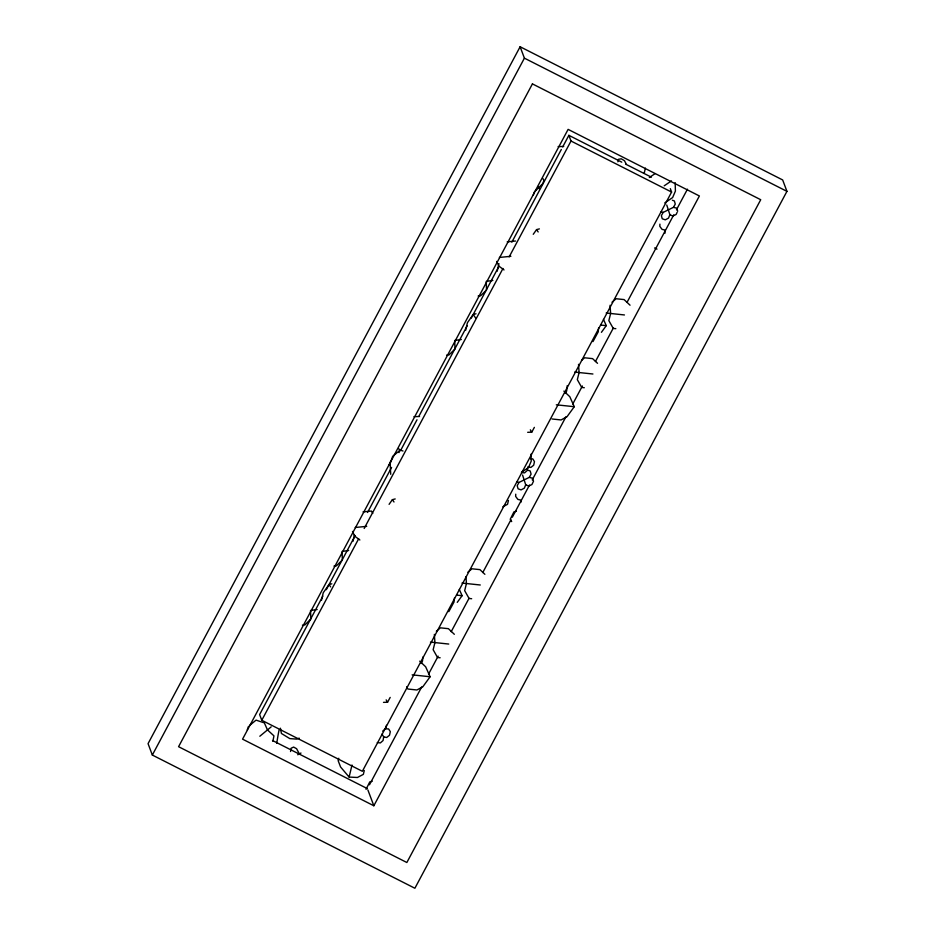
<?xml version="1.0" encoding="UTF-8"?>
<svg xmlns="http://www.w3.org/2000/svg" width="935" height="935" viewBox="0 0 935 935"><rect width="100%" height="100%" fill="white"/><g stroke="black" fill="none" stroke-linecap="round" stroke-linejoin="round"><path stroke-width="1.4" d="M515.746 494.183L515.641 496.392L517.873 499.395L521.075 500.178L520.83 502.34M659.923 224.131L659.818 226.34L662.05 229.356L665.253 230.127L664.867 233.376M422.936 656.978L422.491 661.045L421.182 663.464M454.468 597.921L454.013 602L448.788 611.654M567.264 385.571L566.657 390.994L565.359 393.413M598.634 327.881L598.19 331.948L592.965 341.602M290.551 751.53L291.065 748.269L293.613 747.065L296.582 748.701L299.364 753.89M382.041 734.08L383.666 736.885L383.069 740.52L380.37 742.928L377.272 742.577M527.644 468.049L527.246 470.48L524.547 472.888L521.45 472.537M272.903 741.315L273.943 735.857L267.48 729.919L264.348 722.895L256.061 720.125L249.587 725.466M321.476 600.317L323.253 592.743L329.026 584.539L331.843 583.814M353.009 541.271L354.482 534.949M465.653 330.277L467.43 322.692L473.192 314.499L476.008 313.774M497.186 271.22L498.951 263.647M338.75 758.262L338.166 760.693L340.574 766.981L349.117 777.067L357.439 777.488L363.353 774.367L364.276 770.522M349.117 777.067L352.004 765.017M508.453 500.47L507.53 504.327L502.796 506.817M617.871 161.79L618.491 159.289L621.284 158.821L624.463 160.691L626.018 163.695M382.695 731.135L385.454 728.832L386.471 725.244M247.249 729.931L248.5 726.366M389.135 465.081L390.304 461.89M399.011 452.587L399.783 450.46L398.614 448.519M533.312 195.041L534.481 191.85L542.791 183.611L543.96 180.42L542.791 178.468M522.572 475.05L525.715 484.774L524.325 488.163L521.099 489.882L518.083 488.83L517.195 485.686L519.007 482.437L529.292 477.376L531.092 474.138L530.215 470.983L528.193 470.293M666.749 204.999L669.892 214.723L668.502 218.112L665.276 219.83L662.249 218.778L661.372 215.634L663.184 212.397L673.457 207.336L675.269 204.087L674.38 200.943L672.37 200.242M677.162 212.292L676.098 214.501L672.791 216.008L669.892 214.723M366.029 789.339L369.792 781.882L372.235 781.239M520.117 46.75L148.057 743.641L152.335 755.048L414.883 888.25L786.943 191.359L782.665 179.952L520.117 46.75L524.406 58.157L786.943 191.359M152.335 755.048L524.406 58.157M322.856 596.144L259.626 714.562L261.777 720.266L362.359 771.293L671.599 192.061L670.313 188.636M326.292 589.704L355.148 535.638M367.525 512.474L391.578 467.418M400.507 450.682L416.998 419.792M419.067 415.935L467.173 325.824M471.287 318.11L498.776 266.615M511.842 242.165L561.316 149.483M562.695 146.912L568.877 135.33L621.752 162.152M261.777 720.266L358.666 538.77M364.171 528.474L502.983 268.462M509.166 256.88L571.016 141.033L568.877 135.33M369.465 784.792L421.662 687.015M428.534 674.158L438.141 656.148M451.196 631.698L469.054 598.26M482.787 572.524L510.954 519.778M512.322 517.207L529.49 485.043M532.237 479.9L565.897 416.87M572.758 404.002L582.376 385.991M595.431 361.541L613.29 328.103M627.023 302.367L673.726 214.886M676.472 209.744L687.459 189.162M373.836 805.76L699.392 195.976L568.118 129.369L242.562 739.153L373.836 805.76L367.899 789.97M527.679 432.309L531.746 432.192L534.364 427.365M383.502 702.36L387.569 702.232L390.187 697.405M533.254 234.299L536.561 229.613L539.378 228.888M389.089 504.339L392.384 499.664L395.201 498.939M601.427 332.322L606.277 325.637L603.484 319.408M563.887 391.099L569.812 396.72L574.289 406.702L567.007 416.718L561.082 419.944L552.036 418.985M457.25 602.362L462.112 595.688L459.307 589.447M419.71 661.15L425.647 666.772L430.112 676.753L422.83 686.769L416.905 689.983L407.859 689.025L406.608 686.804M612.028 302.192L616.165 298.744L624.112 299.586L630.038 305.207M581.535 360.372L584.632 357.789L592.58 358.631L597.523 363.318M467.851 572.232L471.988 568.796L479.935 569.625L484.879 574.312M436.329 631.289L440.455 627.841L448.414 628.682L454.34 634.304M259.825 736.242L271.197 726.857M649.334 177.533L655.108 173.606M664.212 185.808L671.435 180.899M664.762 202.918L672.639 197.554L675.409 191.079L675.175 182.652M521.707 472.198L528.474 467.593L531.232 461.119L531.033 454.106M297.739 754.755L300.988 753.037M299.223 738.147L296.605 739.106L289.792 738.603L281.412 733.472L280.383 728.201M516.4 511.188L513.969 511.842L510.206 519.287L511.69 521.601M492.85 280.43L486.258 281.412L486.527 289.955L480.59 295.811L478.136 296.056M461.317 339.487L454.726 340.457L455.006 349.012L449.057 354.856L446.614 355.101M348.673 550.481L342.081 551.451L342.35 560.007L336.413 565.85L333.959 566.096M317.152 609.526L310.549 610.497L310.829 619.052L304.892 624.907L302.437 625.153M507.214 241.849L515.594 241.008M499.383 257.452L510.896 256.295M363.049 511.889L371.417 511.059L372.784 513.385M355.207 527.492L366.719 526.347M558.113 146.62L563.712 146.456M413.936 416.671L419.546 416.496M530.671 458.816L532.775 458.875L534.481 461.609L533.675 465.233L530.87 467.442L527.831 466.834M385.454 728.832L388.598 728.926L390.316 731.649L389.509 735.272L386.693 737.493L383.666 736.885M606.172 313.015L624.451 314.955M600.749 325.053L606.277 325.637M615.838 328.676L613.255 328.407L608.849 320.623L610.625 313.494L610.052 305.277M574.639 372.072L592.919 374M584.305 387.721L581.722 387.452L577.327 379.668L579.092 372.539L578.531 364.334M556.313 404.808L574.289 406.702M461.995 583.066L480.274 584.994M456.584 595.104L462.112 595.688M471.661 598.727L469.078 598.447L464.672 590.663L466.448 583.533L465.981 576.696M430.462 642.111L448.742 644.051M440.14 657.772L437.545 657.504L433.15 649.72L434.927 642.59L434.354 634.374M412.148 674.848L430.112 676.753M673.457 207.336L676.589 208.143L677.7 211.181M661.092 211.848L663.184 212.397M529.292 477.376L532.412 478.194L533.523 481.221L531.922 484.552L528.614 486.048L525.715 484.774M516.926 481.899L519.007 482.437M402.997 451.009L400.238 450.086L392.677 456.315L390.164 463.444L390.725 474.314M654.582 247.962L656.989 249.107M625.62 164.116L651.403 177.194M571.016 141.033L671.599 192.061M272.517 740.508L367.408 788.649M504.035 269.946L498.869 266.078L496.695 261.403M359.858 539.986L354.692 536.129L352.518 531.442M536.561 229.613L538.174 231.962M473.192 314.499L475.623 318.005M392.384 499.664L393.997 502.001M329.026 584.539L330.639 586.888M537.812 186.521L539.46 188.94M530.332 429.819L531.746 432.192M386.155 699.871L387.569 702.232M644.215 173.361A28.751 2.209 -81.2 0 1 645.384 168.09M276.772 743.29A28.751 3.565 -81.7 0 1 279.074 730.048M532.424 83.893L178.573 746.691L406.854 862.514L760.716 199.716L532.424 83.893"/></g></svg>
